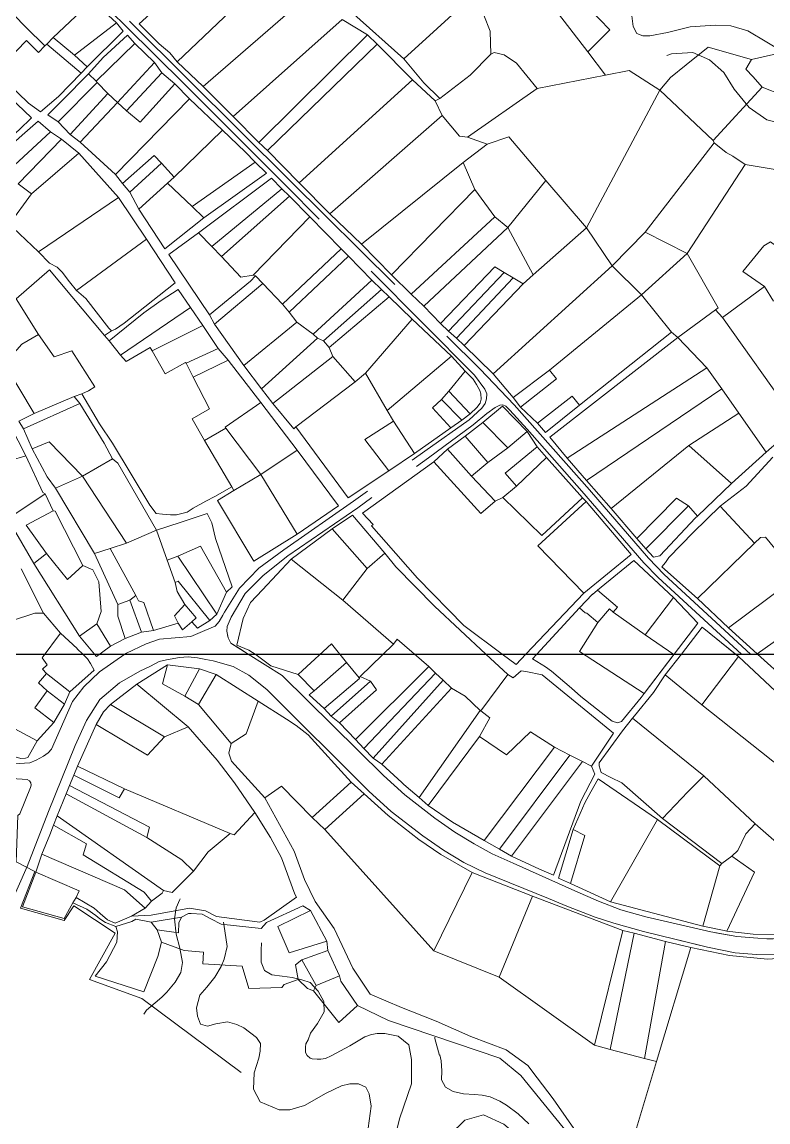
# Model space of a CAD drawing. Header units: metres. Extents: x 548946 to 557077, y 1838800 to 1845419.
# Drawn here: x 552237 to 552665, y 1839732 to 1840362 of the extents above; entities that cross this region are included whole.
import ezdxf

# ---------------------------------------------------------------- set-up
doc = ezdxf.new("R2010")
doc.units = ezdxf.units.M
doc.header["$LTSCALE"] = 28
doc.linetypes.add('MEDIUM_DASHED', pattern=[4.5, 3, -1.5])
for name, color, linetype, lineweight in [('1', 7, 'Continuous', 13), ('10', 7, 'Continuous', 13), ('2', 7, 'Continuous', 13), ('22', 7, 'Continuous', 13), ('30', 7, 'Continuous', 13), ('46', 7, 'Continuous', 13), ('60', 7, 'Continuous', 25)]:
    doc.layers.add(name, color=color, linetype=linetype, lineweight=lineweight)

msp = doc.modelspace()

# ---------------------------------------------------------------- linework, layer by layer
at = {"layer": '1'}
for points in [[(552586.56, 1840365.65), (552587.32, 1840359.54), (552589.41, 1840355.53), (552592.84, 1840354.01), (552596.83, 1840354.01), (552606.92, 1840355.92), (552620.05, 1840359.35), (552634.32, 1840360.3), (552643.26, 1840359.92), (552653.09, 1840357.06), (552674.73, 1840343.93)], [(552678.77, 1840302.44), (552663.87, 1840305.96), (552653.75, 1840313.13), (552645.08, 1840323.56), (552639.22, 1840333.15), (552631.03, 1840340.4), (552621.51, 1840344.52), (552609.28, 1840343.81), (552606.69, 1840342.84)], [(552307.19, 1839793.92), (552308.77, 1839796.12), (552313.77, 1839800.31), (552317.57, 1839803.59), (552320.37, 1839806.5), (552325.2, 1839812.23), (552328.37, 1839817.65), (552329.29, 1839823.48), (552327.87, 1839831.64), (552325.68, 1839839.73), (552324.72, 1839848.46), (552325.73, 1839854.69), (552327.79, 1839859.6), (552328.09, 1839859.97)], [(552352.91, 1839846.46), (552353.58, 1839841.5), (552354.83, 1839832.53), (552353.28, 1839825.34), (552351.53, 1839821.11), (552347.9, 1839815.12), (552343.33, 1839809.42), (552339.3, 1839804.68), (552337.35, 1839797.57), (552337.89, 1839792.69), (552339.68, 1839788.21), (552343.7, 1839787.09), (552348.5, 1839788.4), (552355.16, 1839789.39), (552360.52, 1839787.9), (552364.37, 1839785.98), (552371.74, 1839780.55), (552373.93, 1839777.15), (552373.9, 1839772.73), (552373.04, 1839768.73), (552370.46, 1839760.25), (552370.05, 1839750.97), (552373.84, 1839743.72), (552384.72, 1839739.09), (552390.73, 1839739.09), (552399.16, 1839741.51), (552411.61, 1839748.69), (552420.31, 1839752.86), (552425.22, 1839753.99), (552430.14, 1839753.99), (552434.29, 1839752.1), (552436.18, 1839748.32), (552437.32, 1839741.13), (552435.05, 1839724.48)], [(552374.53, 1839834.68), (552374.3, 1839830.51), (552374.4, 1839823.63), (552376.23, 1839818.89), (552380.54, 1839816.37), (552386.47, 1839815.6), (552392.16, 1839814.79), (552397.75, 1839813.59), (552402.35, 1839812.01), (552407.05, 1839807.07), (552410.3, 1839801.18), (552410.44, 1839795.22), (552406.63, 1839788.43), (552402.62, 1839782.91), (552401.23, 1839779.17), (552400.01, 1839776.81), (552399.84, 1839774.98), (552399.84, 1839773.33), (552399.84, 1839771.85), (552400.71, 1839770.11), (552402.44, 1839768.71), (552403.66, 1839768.28), (552406.53, 1839768.1), (552408.61, 1839768.1), (552411.22, 1839768.45), (552414.52, 1839770.02), (552425.12, 1839775.77), (552433.81, 1839780.91), (552437.54, 1839782.3), (552440.85, 1839782.83), (552445.26, 1839782.74), (552452.82, 1839781.23), (552458.87, 1839776.31), (552460.38, 1839767.99), (552460.38, 1839753.99), (552453.57, 1839733.94), (552450.17, 1839719.94)], [(552453.73, 1839686.13), (552455.46, 1839685.14), (552458.87, 1839684.76), (552463.02, 1839686.65), (552470.96, 1839698), (552474.81, 1839711.58), (552476.26, 1839714.66), (552482.15, 1839724.64), (552491.05, 1839733.14), (552501.71, 1839736.27), (552513.31, 1839730.95), (552523.46, 1839722.36), (552531.34, 1839713.27), (552545.13, 1839689.41), (552547.21, 1839679.54), (552547.58, 1839669.22), (552547.86, 1839665.49)]]:
    msp.add_lwpolyline(points, dxfattribs=at)
at = {"layer": '10'}
for p, q in [((552326.3, 1840339.31), (552377.19, 1840387.76)), ((552341.24, 1840325.18), (552404.56, 1840380.06)), ((552494.51, 1840375.97), (552456.02, 1840340.94)), ((552358.44, 1840307.85), (552420.67, 1840363.46)), ((552420.67, 1840363.46), (552435.27, 1840354.66)), ((552425.65, 1840367.95), (552456.02, 1840340.94)), ((552267.43, 1840342.97), (552291.54, 1840361.54)), ((552505.5, 1840356.76), (552505.79, 1840343.7)), ((552267.43, 1840342.97), (552255.39, 1840353.19)), ((552301.97, 1840349.69), (552279.85, 1840328.22)), ((552301.97, 1840349.69), (552313.24, 1840338.91)), ((552373.12, 1840293.08), (552435.27, 1840354.66)), ((552377.94, 1840288.5), (552440.88, 1840349.4)), ((552435.27, 1840354.66), (552440.88, 1840349.4)), ((552460.95, 1840328.89), (552440.88, 1840349.4)), ((552271.42, 1840332.73), (552251.69, 1840349.32)), ((552267.43, 1840342.97), (552274.78, 1840336.43)), ((552313.24, 1840338.91), (552292.17, 1840315.97)), ((552313.24, 1840338.91), (552317.57, 1840332.88)), ((552326.3, 1840339.31), (552341.24, 1840325.18)), ((552274.78, 1840336.43), (552271.42, 1840332.73)), ((552275.48, 1840332.41), (552279.85, 1840328.22)), ((552317.57, 1840332.88), (552297.32, 1840311.1)), ((552317.57, 1840332.88), (552325.01, 1840326.53)), ((552571.52, 1840331.64), (552532.32, 1840323.86)), ((552325.01, 1840326.53), (552333.41, 1840317.99)), ((552341.24, 1840325.18), (552358.44, 1840307.85)), ((552396.2, 1840270.02), (552460.95, 1840328.89)), ((552661.26, 1840324.75), (552633.08, 1840294.09)), ((552333.41, 1840317.99), (552290.9, 1840274.63)), ((552333.41, 1840317.99), (552352.23, 1840300.14)), ((552492.56, 1840296.07), (552532.32, 1840323.86)), ((552560.67, 1840244.13), (552602.64, 1840322.99)), ((552602.64, 1840322.99), (552633.08, 1840294.09)), ((552292.17, 1840315.97), (552270.71, 1840293.24)), ((552473.96, 1840316.83), (552478.04, 1840308.39)), ((552373.12, 1840293.08), (552358.44, 1840307.85)), ((552413.61, 1840252.22), (552478.04, 1840308.39)), ((552253.85, 1840299.06), (552228.06, 1840275.21)), ((552253.85, 1840299.06), (552260.12, 1840294.91)), ((552352.23, 1840300.14), (552324.64, 1840273.18)), ((552260.12, 1840294.91), (552235.22, 1840269.29)), ((552260.12, 1840294.91), (552269.96, 1840286.96)), ((552270.71, 1840293.24), (552290.9, 1840274.63)), ((552375.23, 1840291.08), (552373.12, 1840293.08)), ((552633.71, 1840292.77), (552594.27, 1840241.58)), ((552633.71, 1840292.77), (552633.08, 1840294.09)), ((552269.96, 1840286.96), (552242.95, 1840263.61)), ((552269.96, 1840286.96), (552292.78, 1840261.48)), ((552396.2, 1840270.02), (552377.94, 1840288.5)), ((552503.84, 1840292.04), (552489.94, 1840281.49)), ((552299.21, 1840264.58), (552317.36, 1840281.28)), ((552317.36, 1840281.28), (552324.64, 1840273.18)), ((552371.02, 1840281.77), (552334.97, 1840256.34)), ((552431.89, 1840234.85), (552489.94, 1840281.49)), ((552496.67, 1840266.04), (552489.94, 1840281.49)), ((552618.33, 1840229.39), (552651.48, 1840280.38)), ((552290.9, 1840274.63), (552294.98, 1840269.6)), ((552235.22, 1840269.29), (552242.95, 1840263.61)), ((552294.98, 1840269.6), (552299.21, 1840264.58)), ((552304.34, 1840254.94), (552320.76, 1840269.64)), ((552320.76, 1840269.64), (552324.64, 1840273.18)), ((552320.76, 1840269.64), (552334.97, 1840256.34)), ((552413.61, 1840252.22), (552396.2, 1840270.02)), ((552515.61, 1840244.44), (552537.32, 1840271.34)), ((552560.67, 1840244.13), (552537.32, 1840271.34)), ((552292.78, 1840261.48), (552246.87, 1840230.5)), ((552292.78, 1840261.48), (552308.79, 1840237.58)), ((552299.21, 1840264.58), (552304.34, 1840254.94)), ((552386.18, 1840266.53), (552346.23, 1840233.49)), ((552390.65, 1840262.33), (552351.63, 1840227.76)), ((552386.18, 1840266.53), (552390.65, 1840262.33)), ((552390.65, 1840262.33), (552402.3, 1840250.41)), ((552449.07, 1840217.27), (552496.67, 1840266.04)), ((552496.67, 1840266.04), (552508.25, 1840250.55)), ((552334.97, 1840256.34), (552341.63, 1840249.95)), ((552402.3, 1840250.41), (552369.74, 1840217.1)), ((552402.3, 1840250.41), (552420.13, 1840232.17)), ((552431.89, 1840234.85), (552413.61, 1840252.22)), ((552460.17, 1840206.16), (552508.25, 1840250.55)), ((552508.25, 1840250.55), (552515.61, 1840244.44)), ((552232.39, 1840244.17), (552246.87, 1840230.5)), ((552467.46, 1840199.21), (552515.61, 1840244.44)), ((552530.12, 1840217.18), (552515.61, 1840244.44)), ((552308.79, 1840237.58), (552268.68, 1840208.36)), ((552338.58, 1840241.36), (552346.23, 1840233.49)), ((552594.27, 1840241.58), (552575.33, 1840222.48)), ((552618.33, 1840229.39), (552594.27, 1840241.58)), ((552346.23, 1840233.49), (552351.63, 1840227.76)), ((552420.13, 1840232.17), (552386.63, 1840200.52)), ((552424.31, 1840227.85), (552420.13, 1840232.17)), ((552449.07, 1840217.27), (552431.89, 1840234.85)), ((552390.46, 1840195.82), (552424.31, 1840227.85)), ((552424.31, 1840227.85), (552437.79, 1840214.18)), ((552592.06, 1840205.78), (552618.33, 1840229.39)), ((552371.06, 1840216.58), (552369.74, 1840217.1)), ((552460.17, 1840206.16), (552449.07, 1840217.27)), ((552481.66, 1840184.92), (552513.57, 1840218.53)), ((552507.13, 1840160.61), (552575.33, 1840222.48)), ((552513.57, 1840218.53), (552518.74, 1840215.48)), ((552524.45, 1840212.15), (552530.12, 1840217.18)), ((552575.33, 1840222.48), (552592.06, 1840205.78)), ((552347.61, 1840188.91), (552375.24, 1840212.27)), ((552375.24, 1840212.27), (552371.06, 1840216.58)), ((552386.63, 1840200.52), (552375.24, 1840212.27)), ((552443.34, 1840208.81), (552437.79, 1840214.18)), ((552486.13, 1840180.92), (552518.74, 1840215.48)), ((552490.54, 1840176.74), (552524.45, 1840212.15)), ((552518.74, 1840215.48), (552524.45, 1840212.15)), ((552447.68, 1840204.6), (552413.35, 1840175.67)), ((552443.34, 1840208.81), (552447.68, 1840204.6)), ((552460.82, 1840191.92), (552447.68, 1840204.6)), ((552467.46, 1840199.21), (552460.17, 1840206.16)), ((552539.41, 1840162.57), (552592.06, 1840205.78)), ((552592.06, 1840205.78), (552609.39, 1840184.46)), ((552662.5, 1840210.51), (552667.71, 1840202.25)), ((552333.92, 1840198.58), (552293.83, 1840171.28)), ((552333.92, 1840198.58), (552341.04, 1840188.31)), ((552386.63, 1840200.52), (552390.46, 1840195.82)), ((552477.06, 1840189.29), (552467.46, 1840199.21)), ((552344.86, 1840194.27), (552347.61, 1840188.91)), ((552394.72, 1840190.12), (552390.46, 1840195.82)), ((552460.82, 1840191.92), (552483.44, 1840170.6)), ((552612.99, 1840181.4), (552634.52, 1840197.24)), ((552638.58, 1840192.74), (552681.82, 1840131.7)), ((552341.04, 1840188.31), (552311.94, 1840173.77)), ((552349.81, 1840175.09), (552341.04, 1840188.31)), ((552364.39, 1840165.36), (552347.61, 1840188.91)), ((552481.66, 1840184.92), (552477.06, 1840189.29)), ((552288.63, 1840185.22), (552284.72, 1840182.48)), ((552284.72, 1840182.48), (552287.33, 1840179.36)), ((552287.33, 1840179.36), (552293.83, 1840171.28)), ((552413.35, 1840175.67), (552410, 1840179.39)), ((552486.13, 1840180.92), (552481.66, 1840184.92)), ((552490.54, 1840176.74), (552486.13, 1840180.92)), ((552556.68, 1840142.52), (552609.39, 1840184.46)), ((552609.39, 1840184.46), (552612.99, 1840181.4)), ((552612.99, 1840181.4), (552629.49, 1840164.05)), ((552331.35, 1840166.67), (552349.81, 1840175.09)), ((552349.81, 1840175.09), (552355.48, 1840168.47)), ((552413.35, 1840175.67), (552415.46, 1840170.48)), ((552507.13, 1840160.61), (552490.54, 1840176.74)), ((552381.09, 1840143.6), (552415.46, 1840170.48)), ((552483.44, 1840170.6), (552446.59, 1840139.55)), ((552483.44, 1840170.6), (552491.08, 1840162.11)), ((552244.37, 1840137.77), (552227.38, 1840166.36)), ((552335.49, 1840158.67), (552331.35, 1840166.67)), ((552481.8, 1840150.64), (552491.08, 1840162.11)), ((552518.56, 1840147.03), (552507.13, 1840160.61)), ((552518.56, 1840147.03), (552539.41, 1840162.57)), ((552549.48, 1840112.21), (552629.49, 1840164.05)), ((552394.14, 1840130.13), (552428.12, 1840155.99)), ((552267.25, 1840147.59), (552271.72, 1840149.13)), ((552374.64, 1840152.05), (552381.09, 1840143.6)), ((552481.8, 1840150.64), (552477.7, 1840145.9)), ((552494.06, 1840137.74), (552481.8, 1840150.64)), ((552560.64, 1840099.52), (552638.04, 1840151.95)), ((552238.35, 1840129.12), (552270.63, 1840143.64)), ((552244.37, 1840137.77), (552267.25, 1840147.59)), ((552267.25, 1840147.59), (552270.63, 1840143.64)), ((552374.15, 1840144.05), (552395.02, 1840116.79)), ((552489.2, 1840134.07), (552477.7, 1840145.9)), ((552518.56, 1840147.03), (552522.78, 1840141.46)), ((552226.46, 1840139.44), (552239.72, 1840113.52)), ((552235.61, 1840133.36), (552244.37, 1840137.77)), ((552494.06, 1840137.74), (552489.2, 1840134.07)), ((552522.78, 1840141.46), (552532.54, 1840132.31)), ((552619.25, 1840119.53), (552647.83, 1840138.1)), ((552647.83, 1840138.1), (552663.53, 1840115.72)), ((552235.61, 1840133.36), (552238.35, 1840129.12)), ((552243.24, 1840117.58), (552238.35, 1840129.12)), ((552354.17, 1840129.53), (552342.01, 1840122.46)), ((552374.17, 1840102.88), (552354.17, 1840129.53)), ((552462.12, 1840114.93), (552450.14, 1840133.52)), ((552482.94, 1840129.67), (552462.12, 1840114.93)), ((552489.2, 1840134.07), (552482.94, 1840129.67)), ((552491.15, 1840124.81), (552501.31, 1840132.68)), ((552501.31, 1840132.68), (552515.66, 1840118.26)), ((552681.82, 1840131.7), (552663.53, 1840115.72)), ((552480.98, 1840117.37), (552491.15, 1840124.81)), ((552491.15, 1840124.81), (552504.2, 1840109.76)), ((552515.66, 1840118.26), (552526.73, 1840127.57)), ((552526.73, 1840127.57), (552532.4, 1840118.83)), ((552374.17, 1840102.88), (552395.02, 1840116.79)), ((552473.28, 1840110.18), (552480.98, 1840117.37)), ((552480.98, 1840117.37), (552494.8, 1840101.95)), ((552504.2, 1840109.76), (552515.66, 1840118.26)), ((552532.4, 1840118.83), (552537.69, 1840112.64)), ((552574.7, 1840083.53), (552619.25, 1840119.53)), ((552643.67, 1840097.8), (552619.25, 1840119.53)), ((552239.72, 1840113.52), (552230.76, 1840111.01)), ((552272.14, 1840101.9), (552289.33, 1840111.96)), ((552462.12, 1840114.93), (552447.41, 1840105.01)), ((552537.69, 1840112.64), (552520.49, 1840096.28)), ((552558.25, 1840089.45), (552537.69, 1840112.64)), ((552663.53, 1840115.72), (552643.67, 1840097.8)), ((552494.8, 1840101.95), (552504.2, 1840109.76)), ((552256.73, 1840095.14), (552272.14, 1840101.9)), ((552272.14, 1840101.9), (552297.29, 1840063.64)), ((552358.77, 1840093.68), (552374.17, 1840102.88)), ((552394.97, 1840068.8), (552374.17, 1840102.88)), ((552494.8, 1840101.95), (552508.26, 1840087.55)), ((552560.64, 1840099.52), (552574.7, 1840083.53)), ((552624.2, 1840078.99), (552643.67, 1840097.8)), ((552229.84, 1840077.92), (552250.75, 1840091.82)), ((552250.75, 1840091.82), (552255.33, 1840082.16)), ((552520.49, 1840096.28), (552512.71, 1840089.82)), ((552512.71, 1840089.82), (552508.26, 1840087.55)), ((552558.25, 1840089.45), (552560.39, 1840087.41)), ((552594.57, 1840060.38), (552619, 1840084.87)), ((552619, 1840084.87), (552624.2, 1840078.99)), ((552637.21, 1840084.83), (552656.9, 1840063.52)), ((552574.7, 1840083.53), (552589.41, 1840066.35)), ((552314.53, 1840071.03), (552297.29, 1840063.64)), ((552320.55, 1840053.9), (552314.53, 1840071.03)), ((552415.01, 1840071.8), (552391.5, 1840054.51)), ((552415.01, 1840071.8), (552435.16, 1840049.12)), ((552589.41, 1840066.35), (552594.57, 1840060.38)), ((552297.29, 1840063.64), (552287.84, 1840060.51)), ((552624.14, 1840031.98), (552656.9, 1840063.52)), ((552251.45, 1840057.63), (552244.17, 1840052.03)), ((552320.55, 1840053.9), (552326.66, 1840056.21)), ((552320.55, 1840053.9), (552325.21, 1840041.08)), ((552348.94, 1840022.96), (552326.66, 1840056.21)), ((552391.5, 1840054.51), (552421.19, 1840030.93)), ((552445.18, 1840057.83), (552435.16, 1840049.12)), ((552249.79, 1840023.58), (552237.07, 1840048.89)), ((552270.45, 1840010.26), (552244.17, 1840052.03)), ((552435.16, 1840049.12), (552421.19, 1840030.93)), ((552354.48, 1840035.46), (552348.94, 1840022.96)), ((552525.97, 1840000), (552559.06, 1840034.91)), ((552299.25, 1840031.03), (552305.92, 1840012.53)), ((552421.19, 1840030.93), (552450.07, 1840005.7)), ((552624.42, 1840017.75), (552610.44, 1840032.43)), ((552624.14, 1840031.98), (552641.84, 1840015.07)), ((552249.79, 1840023.58), (552259.57, 1840012.1)), ((552344.9, 1840019.32), (552348.94, 1840022.96)), ((552532.13, 1840000), (552556.56, 1840026.49)), ((552575.93, 1840024), (552594.2, 1840011.14)), ((552270.45, 1840010.26), (552280.25, 1840017.38)), ((552288.13, 1840004.62), (552280.25, 1840017.38)), ((552270.45, 1840010.26), (552278.98, 1840000)), ((552626.94, 1840015.48), (552614.95, 1840000)), ((552626.94, 1840015.48), (552645.88, 1840000)), ((552626.94, 1840015.48), (552647.6, 1839998.59)), ((552414.67, 1840005.85), (552423.24, 1839995.31)), ((552431.06, 1839987.25), (552450.07, 1840005.7)), ((552503.02, 1840000), (552515.51, 1839988.37)), ((552529.76, 1839997.43), (552532.13, 1840000)), ((552614.95, 1840000), (552605.76, 1839988.13)), ((552647.6, 1839998.59), (552626.6, 1839970.97)), ((552647.6, 1839998.59), (552646.05, 1840000)), ((552658.37, 1840000.2), (552658.59, 1840000)), ((552320.83, 1839993.98), (552339, 1839991.55)), ((552339, 1839991.55), (552330.61, 1839975.98)), ((552339, 1839991.55), (552348.66, 1839988.31)), ((552404.8, 1839979.02), (552423.24, 1839995.31)), ((552423.24, 1839995.31), (552430.44, 1839986.46)), ((552428.36, 1839951.15), (552470.3, 1839992.98)), ((552470.3, 1839992.98), (552474.25, 1839989.2)), ((552251.46, 1839988.99), (552264.77, 1839978.42)), ((552348.66, 1839988.31), (552338.54, 1839971.25)), ((552348.66, 1839988.31), (552372.74, 1839973.12)), ((552395.62, 1839988.46), (552404.8, 1839979.02)), ((552414.54, 1839964.59), (552436.9, 1839984.55)), ((552430.44, 1839986.46), (552431.06, 1839987.25)), ((552436.9, 1839984.55), (552431.06, 1839987.25)), ((552433.18, 1839945.98), (552474.25, 1839989.2)), ((552438.5, 1839940.43), (552478.56, 1839985.06)), ((552474.25, 1839989.2), (552478.56, 1839985.06)), ((552478.56, 1839985.06), (552483.33, 1839980.53)), ((552515.51, 1839988.37), (552500.07, 1839967.49)), ((552605.76, 1839988.13), (552626.6, 1839970.97)), ((552261.8, 1839971.48), (552251.94, 1839979)), ((552288.09, 1839971.25), (552303.14, 1839982.78)), ((552303.14, 1839982.78), (552332.57, 1839958.38)), ((552443.41, 1839936.99), (552483.33, 1839980.53)), ((552330.61, 1839975.98), (552338.54, 1839971.25)), ((552591.85, 1839975.14), (552580.64, 1839961.46)), ((552288.09, 1839971.25), (552318.96, 1839952.6)), ((552338.54, 1839971.25), (552357.19, 1839948.8)), ((552410.36, 1839968.88), (552414.54, 1839964.59)), ((552464.75, 1839917.95), (552499.72, 1839967.82)), ((552500.07, 1839967.49), (552499.72, 1839967.82)), ((552626.6, 1839970.97), (552706.37, 1839907.73)), ((552227.95, 1839960.17), (552246.22, 1839950.34)), ((552246.22, 1839950.34), (552255.6, 1839960.84)), ((552280, 1839959.77), (552269.29, 1839935.97)), ((552419.21, 1839960.77), (552414.54, 1839964.59)), ((552428.36, 1839951.15), (552419.21, 1839960.77)), ((552587.06, 1839963.34), (552581.24, 1839956.06)), ((552587.06, 1839963.34), (552627.8, 1839930.3)), ((552318.96, 1839952.6), (552332.57, 1839958.38)), ((552332.57, 1839958.38), (552349.11, 1839939.29)), ((552470.02, 1839913.34), (552499.4, 1839952.87)), ((552576, 1839954.81), (552563.56, 1839935.8)), ((552357.19, 1839948.8), (552355.9, 1839943.36)), ((552428.36, 1839951.15), (552433.18, 1839945.98)), ((552542.25, 1839946.8), (552502.06, 1839893.34)), ((552542.25, 1839946.8), (552551.14, 1839942.21)), ((552438.5, 1839940.43), (552433.18, 1839945.98)), ((552443.41, 1839936.99), (552438.5, 1839940.43)), ((552510.74, 1839888.37), (552551.14, 1839942.21)), ((552551.14, 1839942.21), (552558.25, 1839938.54)), ((552269.29, 1839935.97), (552296.23, 1839922.87)), ((552627.8, 1839930.3), (552657.24, 1839902.89)), ((552296.23, 1839922.87), (552356.61, 1839897.37)), ((552425.88, 1839926.72), (552403.65, 1839906.58)), ((552425.88, 1839926.72), (552433.3, 1839920.02)), ((552457.48, 1839924.3), (552464.75, 1839917.95)), ((552262.79, 1839919.99), (552308.89, 1839895.02)), ((552376.55, 1839917.8), (552393.21, 1839887.16)), ((552433.3, 1839920.02), (552410.86, 1839899.65)), ((552464.75, 1839917.95), (552470.02, 1839913.34)), ((552257.65, 1839907.45), (552318.52, 1839864.61)), ((552403.65, 1839906.58), (552410.86, 1839899.65)), ((552601.29, 1839905.41), (552574.41, 1839858.26)), ((552601.29, 1839905.41), (552636.98, 1839878.85)), ((552604.1, 1839905.86), (552638.13, 1839880.06)), ((552657.24, 1839902.89), (552680.55, 1839882.36)), ((552410.86, 1839899.65), (552473.17, 1839830.08)), ((552553.09, 1839899.55), (552544.66, 1839871.74)), ((552308.89, 1839895.02), (552328.88, 1839882.29)), ((552502.06, 1839893.34), (552510.74, 1839888.37)), ((552248.79, 1839885.44), (552245.38, 1839875.25)), ((552638.13, 1839880.06), (552643.75, 1839884.37)), ((552328.88, 1839882.29), (552335.67, 1839875.77)), ((552636.98, 1839878.85), (552627.17, 1839844.17)), ((552636.98, 1839878.85), (552638.13, 1839880.06)), ((552245.38, 1839875.25), (552237.83, 1839855.41)), ((552323.48, 1839863.6), (552335.67, 1839875.77)), ((552495.23, 1839875.04), (552473.17, 1839830.08)), ((552495.23, 1839875.04), (552529.63, 1839861.53)), ((552544.66, 1839871.74), (552551.49, 1839868.64)), ((552323.48, 1839863.6), (552318.52, 1839864.61)), ((552551.49, 1839868.64), (552574.41, 1839858.26)), ((552266.55, 1839857.66), (552268.47, 1839860.72)), ((552311.58, 1839858.5), (552308.06, 1839854.61)), ((552529.63, 1839861.53), (552510.73, 1839815.15)), ((552529.63, 1839861.53), (552581.49, 1839841.86)), ((552300.14, 1839850.02), (552308.06, 1839854.61)), ((552411.93, 1839835.65), (552402.53, 1839853.21)), ((552290.78, 1839845.98), (552300.14, 1839850.02)), ((552291.22, 1839844.02), (552300.37, 1839846.84)), ((552328.78, 1839849.44), (552311.46, 1839846.49)), ((552314.92, 1839842.16), (552311.46, 1839846.49)), ((552581.49, 1839841.86), (552565.2, 1839776.05)), ((552587.94, 1839840.19), (552574.25, 1839773.71)), ((552581.49, 1839841.86), (552587.94, 1839840.19)), ((552587.94, 1839840.19), (552605.77, 1839835.57)), ((552639.45, 1839841.71), (552640.95, 1839841.41)), ((552605.77, 1839835.57), (552593.88, 1839768.51)), ((552605.77, 1839835.57), (552620.33, 1839831.96)), ((552412.49, 1839830.37), (552419.32, 1839815.86)), ((552473.17, 1839830.08), (552510.73, 1839815.15)), ((552620.33, 1839831.96), (552600.75, 1839766.79)), ((552405.82, 1839810.29), (552419.32, 1839815.86)), ((552419.95, 1839812.78), (552419.32, 1839815.86)), ((552565.2, 1839776.05), (552510.73, 1839815.15)), ((552429.52, 1839798.86), (552419.95, 1839812.78)), ((552565.2, 1839776.05), (552574.25, 1839773.71)), ((552574.25, 1839773.71), (552593.88, 1839768.51)), ((552600.75, 1839766.79), (552586.39, 1839719.01)), ((552593.88, 1839768.51), (552600.75, 1839766.79))]:
    msp.add_line(p, q, dxfattribs=at)
for points in [[(552561.31, 1840344.94), (552574.01, 1840357.61), (552550.32, 1840382.07), (552551.88, 1840384.05), (552541.57, 1840413.88), (552536.94, 1840427.27)], [(552326.3, 1840339.31), (552322.03, 1840344.4), (552316.07, 1840349.54), (552304.53, 1840361.05), (552338.01, 1840391.48), (552347.38, 1840398.91), (552359.43, 1840409.8)], [(552521.93, 1840392.34), (552528.02, 1840387.79), (552536.12, 1840377.74), (552561.31, 1840344.94), (552571.52, 1840331.64)], [(552494.51, 1840375.97), (552501.8, 1840366.03), (552505.5, 1840356.76)], [(552250.54, 1840348.35), (552251.69, 1840349.32), (552255.39, 1840353.19), (552277.75, 1840374.42)], [(552291.54, 1840361.54), (552282.39, 1840369.99), (552277.75, 1840374.42)], [(552232.57, 1840366.24), (552239.92, 1840358.92), (552250.54, 1840348.35)], [(552274.78, 1840336.43), (552295.41, 1840356.78), (552291.54, 1840361.54)], [(552250.54, 1840348.35), (552246.86, 1840344.61), (552240.01, 1840351.41), (552222.57, 1840333.41)], [(552275.48, 1840332.41), (552283.86, 1840341.75), (552297.78, 1840354.56), (552301.97, 1840349.69)], [(552655.09, 1840340.49), (552694.51, 1840349.49), (552697.84, 1840351.62), (552731.74, 1840322.59)], [(552476.69, 1840318.25), (552494.11, 1840331.67), (552505.79, 1840343.7)], [(552505.79, 1840343.7), (552507.77, 1840344.54), (552513.56, 1840343.31), (552520.48, 1840338.38), (552532.32, 1840323.86)], [(552602.64, 1840322.99), (552608.81, 1840330.18), (552617.65, 1840337.56), (552630.36, 1840347.54), (552655.09, 1840340.49)], [(552456.02, 1840340.94), (552467.6, 1840327.22), (552476.69, 1840318.25)], [(552655.09, 1840340.49), (552651.78, 1840335.11), (552656.02, 1840330.58), (552661.26, 1840324.75)], [(552271.42, 1840332.73), (552258.34, 1840319.38), (552248.13, 1840310.61), (552241.25, 1840315.48), (552222.57, 1840333.41)], [(552258.2, 1840304.78), (552252.25, 1840308.79), (552260.63, 1840317.25), (552275.48, 1840332.41)], [(552602.64, 1840322.99), (552585.08, 1840334.33), (552571.52, 1840331.64)], [(552227.4, 1840292.93), (552235.77, 1840300.32), (552242.97, 1840307.22), (552222.35, 1840326.56)], [(552279.85, 1840328.22), (552280.56, 1840327.38), (552258.2, 1840304.78)], [(552280.56, 1840327.38), (552286.59, 1840321.08), (552265.12, 1840297.61)], [(552325.01, 1840326.53), (552305.08, 1840304.67), (552297.32, 1840311.1)], [(552476.69, 1840318.25), (552473.96, 1840316.83), (552460.95, 1840328.89)], [(552708.27, 1840315.72), (552696.17, 1840310.98), (552661.26, 1840324.75)], [(552286.59, 1840321.08), (552292.17, 1840315.97), (552297.32, 1840311.1)], [(552253.85, 1840299.06), (552246.77, 1840305.29), (552237.6, 1840297.26), (552220.18, 1840281.72)], [(552478.04, 1840308.39), (552487.91, 1840296.61), (552492.56, 1840296.07), (552503.84, 1840292.04)], [(552270.71, 1840293.24), (552265.12, 1840297.61), (552258.2, 1840304.78)], [(552352.23, 1840300.14), (552365.2, 1840287.74), (552371.02, 1840281.77)], [(552503.84, 1840292.04), (552516.17, 1840296.18), (552537.32, 1840271.34)], [(552651.48, 1840280.38), (552644.46, 1840285.15), (552640.62, 1840287.39), (552633.71, 1840292.77)], [(552377.94, 1840288.5), (552376.1, 1840290.25), (552375.23, 1840291.08)], [(552294.98, 1840269.6), (552313.04, 1840285.54), (552317.36, 1840281.28)], [(552341.63, 1840249.95), (552377.39, 1840275.43), (552371.02, 1840281.77)], [(552651.48, 1840280.38), (552657.19, 1840279.4), (552679, 1840275.91), (552681.75, 1840261.53)], [(552386.18, 1840266.53), (552380.23, 1840272.61), (552338.58, 1840241.36)], [(552242.95, 1840263.61), (552230.13, 1840246.1), (552232.39, 1840244.17)], [(552341.63, 1840249.95), (552319.3, 1840232.15), (552304.34, 1840254.94)], [(552530.12, 1840217.18), (552560.67, 1840244.13), (552575.33, 1840222.48)], [(552308.79, 1840237.58), (552325.09, 1840212.65), (552303.23, 1840195.31), (552295.88, 1840189.61), (552290.9, 1840186.14), (552288.63, 1840185.22)], [(552344.86, 1840194.27), (552321.49, 1840228.81), (552338.58, 1840241.36)], [(552662.5, 1840210.51), (552650.04, 1840219.18), (552662.14, 1840233.9), (552665.93, 1840236.07), (552673.81, 1840230.46)], [(552246.87, 1840230.5), (552253.21, 1840223.89), (552257.5, 1840221.58), (552260.52, 1840218.7), (552264.59, 1840213.3), (552268.68, 1840208.36)], [(552369.74, 1840217.1), (552362.75, 1840215.94), (552351.63, 1840227.76)], [(552618.33, 1840229.39), (552635.92, 1840198.44), (552634.52, 1840197.24)], [(552284.72, 1840182.48), (552253.25, 1840220.06), (552234.07, 1840203.53), (552246.85, 1840183.1)], [(552477.06, 1840189.29), (552508.13, 1840221.74), (552513.57, 1840218.53)], [(552344.86, 1840194.27), (552368.22, 1840213.68), (552371.06, 1840216.58)], [(552394.72, 1840190.12), (552404.24, 1840183.36), (552437.79, 1840214.18)], [(552288.63, 1840185.22), (552287.22, 1840186.64), (552274.03, 1840203.76), (552268.68, 1840208.36)], [(552333.92, 1840198.58), (552326.79, 1840208.86), (552317.16, 1840202.55), (552307.19, 1840195.48), (552287.33, 1840179.36)], [(552406.67, 1840180.92), (552410, 1840179.39), (552443.34, 1840208.81)], [(552634.52, 1840197.24), (552638.58, 1840192.74), (552662.5, 1840210.51)], [(552415.46, 1840170.48), (552428.12, 1840155.99), (552434.04, 1840160.85), (552460.82, 1840191.92)], [(552394.72, 1840190.12), (552364.39, 1840165.36), (552374.64, 1840152.05)], [(552246.85, 1840183.1), (552237.41, 1840177.57), (552227.38, 1840166.36)], [(552246.85, 1840183.1), (552255.87, 1840170.31), (552265.94, 1840173.77), (552279.1, 1840153.05), (552275.58, 1840150.84), (552271.72, 1840149.13)], [(552374.64, 1840152.05), (552406.67, 1840180.92), (552404.24, 1840183.36)], [(552612.99, 1840181.4), (552539.6, 1840124.36), (552549.48, 1840112.21), (552560.64, 1840099.52)], [(552293.83, 1840171.28), (552297.04, 1840167.57), (552310.74, 1840175.66), (552311.94, 1840173.77)], [(552331.35, 1840166.67), (552331.09, 1840167.05), (552319.4, 1840160.46), (552311.94, 1840173.77)], [(552374.15, 1840144.05), (552355.48, 1840168.47), (552335.49, 1840158.67)], [(552434.04, 1840160.85), (552446.59, 1840139.55), (552450.14, 1840133.52)], [(552491.08, 1840162.11), (552495.79, 1840157.57), (552497.68, 1840154.46), (552499.66, 1840151.09), (552500.22, 1840149.05), (552500.31, 1840146.08), (552499.77, 1840143.74), (552497.9, 1840141.33), (552494.06, 1840137.74)], [(552522.78, 1840141.46), (552543.52, 1840157.6), (552539.41, 1840162.57)], [(552629.49, 1840164.05), (552638.04, 1840151.95), (552647.83, 1840138.1)], [(552342.01, 1840122.46), (552334.8, 1840134.78), (552344.88, 1840140.54), (552335.49, 1840158.67)], [(552357.54, 1840095.84), (552347.79, 1840090.3), (552342.7, 1840087.61), (552335.49, 1840083.7), (552332.01, 1840081.29), (552325.87, 1840079.78), (552322.5, 1840079.73), (552317.88, 1840080.13), (552314.3, 1840080.66), (552310.64, 1840085.29), (552289.21, 1840120.94), (552281.75, 1840132), (552271.72, 1840149.13)], [(552289.33, 1840111.96), (552284.56, 1840120.93), (552270.63, 1840143.64)], [(552374.15, 1840144.05), (552353.81, 1840130.01), (552354.17, 1840129.53)], [(552381.09, 1840143.6), (552393.09, 1840129.02), (552394.14, 1840130.13)], [(552482.94, 1840129.67), (552472.41, 1840141.13), (552477.7, 1840145.9)], [(552501.31, 1840132.68), (552512.6, 1840142.1), (552526.73, 1840127.57)], [(552532.54, 1840132.31), (552552.43, 1840147.67), (552556.68, 1840142.52)], [(552532.54, 1840132.31), (552537.18, 1840127.01), (552556.68, 1840142.52)], [(552447.41, 1840105.01), (552424.18, 1840089.62), (552394.14, 1840130.13)], [(552450.14, 1840133.52), (552433.74, 1840122.94), (552447.41, 1840105.01)], [(552243.24, 1840117.58), (552252.99, 1840121.52), (552272.14, 1840101.9)], [(552243.24, 1840117.58), (552251.8, 1840101.63), (552256.73, 1840095.14)], [(552358.77, 1840093.68), (552357.54, 1840095.84), (552342.01, 1840122.46)], [(552394.97, 1840068.8), (552418.64, 1840084.99), (552395.02, 1840116.79)], [(552532.4, 1840118.83), (552514.12, 1840103.66), (552520.49, 1840096.28)], [(552250.75, 1840091.82), (552249.45, 1840092.59), (552239.72, 1840113.52)], [(552314.53, 1840071.03), (552292.4, 1840109.39), (552289.33, 1840111.96)], [(552473.28, 1840110.18), (552432.33, 1840080.8), (552438.46, 1840074.27), (552437.57, 1840073.44), (552445.92, 1840063.99), (552463.83, 1840043.48), (552490.36, 1840016.4), (552512.33, 1840000)], [(552473.28, 1840110.18), (552500.15, 1840080.48), (552508.26, 1840087.55)], [(552637.21, 1840084.83), (552652.06, 1840096.2), (552667.26, 1840112.79)], [(552256.73, 1840095.14), (552278.87, 1840057.59), (552287.84, 1840060.51)], [(552394.97, 1840068.8), (552370.12, 1840053.24), (552349.3, 1840088.01), (552358.77, 1840093.68)], [(552558.25, 1840089.45), (552535.06, 1840067.91), (552512.71, 1840089.82)], [(552560.39, 1840087.41), (552532.74, 1840062.1), (552559.06, 1840034.91)], [(552559.06, 1840034.91), (552586.14, 1840057.12), (552560.39, 1840087.41)], [(552589.41, 1840066.35), (552612.22, 1840089.3), (552619, 1840084.87)], [(552637.21, 1840084.83), (552621.77, 1840069.75), (552607.85, 1840055.29), (552605.81, 1840052.5), (552603.81, 1840050.11), (552624.14, 1840031.98)], [(552255.33, 1840082.16), (552239.82, 1840073.86), (552251.45, 1840057.63)], [(552255.33, 1840082.16), (552256.47, 1840081.94), (552272.22, 1840050.82)], [(552343.52, 1840080.57), (552328.09, 1840075.42), (552314.53, 1840071.03)], [(552354.48, 1840035.46), (552357.79, 1840038.66), (552348.25, 1840066.33), (552346.09, 1840075.31), (552343.52, 1840080.57)], [(552415.01, 1840071.8), (552426.66, 1840079.69), (552445.18, 1840057.83)], [(552594.57, 1840060.38), (552598.96, 1840055.5), (552602.67, 1840056.32), (552623.13, 1840078.1), (552624.2, 1840078.99)], [(552244.17, 1840052.03), (552233.88, 1840069.64), (552229.84, 1840077.92)], [(552656.9, 1840063.52), (552660.18, 1840066.81), (552663.09, 1840067.03), (552684.62, 1840040.94), (552678.73, 1840035.59)], [(552278.87, 1840057.59), (552292.41, 1840028.51), (552299.25, 1840031.03), (552302.72, 1840033.57), (552287.84, 1840060.51)], [(552326.66, 1840056.21), (552339.69, 1840061.91), (552354.48, 1840035.46)], [(552251.45, 1840057.63), (552263.47, 1840042.74), (552272.22, 1840050.82)], [(552364.05, 1840020.41), (552368.25, 1840029.58), (552375.06, 1840036.91), (552391.5, 1840054.51)], [(552445.18, 1840057.83), (552451.51, 1840050.01), (552473.54, 1840027.44), (552503.02, 1840000)], [(552610.44, 1840032.43), (552587.8, 1840053.59), (552566.88, 1840036.67)], [(552280.25, 1840017.38), (552282.73, 1840024.46), (552281.39, 1840041.43), (552278.09, 1840048.27), (552272.22, 1840050.82)], [(552325.21, 1840041.08), (552326.9, 1840041.83), (552344.9, 1840019.32)], [(552325.21, 1840041.08), (552326.2, 1840035.99), (552330.71, 1840028.39)], [(552556.56, 1840026.49), (552564.02, 1840034.47), (552564.11, 1840034.25), (552566.88, 1840036.67)], [(552566.88, 1840036.67), (552578.36, 1840026.96), (552575.93, 1840024)], [(552641.84, 1840015.07), (552675.02, 1840039.72), (552678.73, 1840035.59)], [(552292.41, 1840028.51), (552292.38, 1840021.87), (552296.49, 1840009.04)], [(552302.72, 1840033.57), (552304.17, 1840030.62), (552307.16, 1840029.7), (552312.75, 1840013.53)], [(552330.71, 1840028.39), (552324.84, 1840022.03), (552326.95, 1840017.74)], [(552330.71, 1840028.39), (552337.21, 1840020.89), (552334.69, 1840018.63)], [(552610.68, 1839999.78), (552594.2, 1840011.14), (552610.44, 1840032.43)], [(552192.44, 1839991.7), (552213.12, 1840012.13), (552218.44, 1840014.91), (552244.87, 1840023.44), (552249.79, 1840023.58)], [(552556.56, 1840026.49), (552559.81, 1840023.67), (552560.83, 1840023.59), (552567.11, 1840018.21)], [(552567.11, 1840018.21), (552573.8, 1840025.9), (552575.93, 1840024)], [(552641.84, 1840015.07), (552658.37, 1840000.2), (552689.16, 1840021.94)], [(552296.49, 1840009.04), (552305.92, 1840012.53), (552312.75, 1840013.53), (552326.95, 1840017.74)], [(552326.95, 1840017.74), (552329.26, 1840013.95), (552334.69, 1840018.63)], [(552334.69, 1840018.63), (552337.99, 1840014.84), (552344.9, 1840019.32)], [(552395.62, 1839988.46), (552379.82, 1839993.4), (552371.59, 1839999.7), (552367.28, 1840002.29), (552360.49, 1840005.26), (552364.05, 1840020.41)], [(552567.11, 1840018.21), (552556.62, 1840001.51), (552593.6, 1839977.43)], [(552593.6, 1839977.43), (552610.68, 1839999.78), (552610.85, 1840000), (552624.42, 1840017.75)], [(552251.46, 1839988.99), (552249.2, 1839991.45), (552251.95, 1839993.92), (552248.99, 1839997.9), (552259.57, 1840012.1)], [(552259.57, 1840012.1), (552269.13, 1840003.26), (552269.04, 1840003.08), (552272.2, 1840000)], [(552288.13, 1840004.62), (552280.13, 1839998.61), (552278.98, 1840000)], [(552414.67, 1840005.85), (552398.09, 1839990.65), (552395.62, 1839988.46)], [(552450.07, 1840005.7), (552452.21, 1840008.53), (552470.3, 1839992.98)], [(552264.77, 1839978.42), (552278.81, 1839990.86), (552276.64, 1839994.61), (552274.87, 1839997.4), (552272.2, 1840000)], [(552512.33, 1840000), (552520.34, 1839994.06), (552525.97, 1840000)], [(552580.64, 1839961.46), (552578.29, 1839960.79), (552575.27, 1839961.58), (552557.48, 1839975.69), (552552.05, 1839980.53), (552540.59, 1839990.36), (552537.17, 1839992.8), (552529.76, 1839997.43)], [(552591.85, 1839975.14), (552593.6, 1839977.43), (552610.85, 1840000)], [(552685.56, 1839957.43), (552674.81, 1839973.36), (552647.6, 1839998.59)], [(552658.59, 1840000), (552675.54, 1839984.75), (552677.85, 1839983.74), (552712.12, 1839995.71)], [(552320.83, 1839993.98), (552317.89, 1839983.11), (552330.61, 1839975.98)], [(552515.51, 1839988.37), (552518.58, 1839986.4), (552523.15, 1839990.47), (552525.99, 1839990.02), (552535.23, 1839988.26), (552576, 1839954.81)], [(552251.94, 1839979), (552246.9, 1839983.58), (552251.46, 1839988.99)], [(552410.36, 1839968.88), (552430.71, 1839986.13), (552430.44, 1839986.46)], [(552436.9, 1839984.55), (552440.36, 1839979.55), (552419.21, 1839960.77)], [(552587.06, 1839963.34), (552588.17, 1839964.72), (552598.95, 1839977.99), (552605.76, 1839988.13)], [(552255.6, 1839960.84), (552244.83, 1839969.26), (552251.94, 1839979)], [(552255.6, 1839960.84), (552261.8, 1839971.48), (552264.77, 1839978.42)], [(552404.8, 1839979.02), (552401.91, 1839976.77), (552410.36, 1839968.88)], [(552483.33, 1839980.53), (552491.2, 1839975.91), (552499.72, 1839967.82)], [(552372.74, 1839973.12), (552365.85, 1839954.32), (552357.19, 1839948.8)], [(552372.74, 1839973.12), (552388.81, 1839962.77), (552394.34, 1839959.22), (552401.23, 1839953.76), (552425.88, 1839926.72)], [(552288.09, 1839971.25), (552284.07, 1839967.03), (552280, 1839959.77)], [(552500.07, 1839967.49), (552505.29, 1839963.58), (552499.4, 1839952.87)], [(552280, 1839959.77), (552309.38, 1839942.11), (552318.96, 1839952.6)], [(552499.4, 1839952.87), (552514.86, 1839942.39), (552528.54, 1839955.56), (552542.25, 1839946.8)], [(552604.1, 1839905.86), (552580.93, 1839926.25), (552574.53, 1839929.48), (552568.95, 1839932.32), (552567.95, 1839936.08), (552567.87, 1839937.77), (552581.24, 1839956.06)], [(552219.88, 1839945.27), (552236.87, 1839940.26), (552239.41, 1839940.55), (552240.83, 1839940.82), (552246.22, 1839950.34)], [(552376.55, 1839917.8), (552357.31, 1839938.8), (552355.9, 1839943.36)], [(552269.29, 1839935.97), (552267.19, 1839930.7), (552264.72, 1839924.86), (552262.79, 1839919.99), (552257.65, 1839907.45), (552255.54, 1839902.19)], [(552370.82, 1839909.42), (552359.19, 1839926.32), (552349.11, 1839939.29)], [(552443.41, 1839936.99), (552454.93, 1839926.53), (552455.93, 1839925.65), (552457.48, 1839924.3)], [(552510.74, 1839888.37), (552517.68, 1839884.39), (552558.25, 1839938.54), (552563.56, 1839935.8)], [(552563.56, 1839935.8), (552565.48, 1839931.34), (552557.47, 1839915.76), (552541.7, 1839873.39)], [(552223.82, 1839926.03), (552223.77, 1839927.01), (552223.97, 1839927.8), (552224.57, 1839928.68), (552225.64, 1839929.13), (552240.42, 1839928.3), (552241.68, 1839927.56), (552242.53, 1839926.37), (552242.8, 1839924.94), (552242.38, 1839923.62), (552236.15, 1839908.61), (552235.08, 1839907.6)], [(552267.19, 1839930.7), (552292.99, 1839917.7), (552296.23, 1839922.87)], [(552563.2, 1839921.15), (552567.38, 1839928.6), (552601.29, 1839905.41)], [(552627.8, 1839930.3), (552618.65, 1839921.28), (552604.1, 1839905.86)], [(552264.72, 1839924.86), (552310.43, 1839900.94), (552308.89, 1839895.02)], [(552376.55, 1839917.8), (552385.97, 1839924.48), (552403.65, 1839906.58)], [(552553.09, 1839899.55), (552559.72, 1839914.96), (552563.2, 1839921.15)], [(552495.23, 1839875.04), (552477.18, 1839885.23), (552464.7, 1839893.95), (552447.1, 1839907.56), (552433.3, 1839920.02)], [(552356.61, 1839897.37), (552358.98, 1839896.62), (552370.82, 1839909.42)], [(552394.54, 1839860.86), (552393.74, 1839862.63), (552386.02, 1839883.46), (552379.66, 1839895.03), (552370.82, 1839909.42)], [(552470.02, 1839913.34), (552483.87, 1839903.75), (552502.06, 1839893.34)], [(552255.54, 1839902.19), (552253.43, 1839896.51), (552248.79, 1839885.44)], [(552311.58, 1839858.5), (552307.46, 1839863.78), (552272.53, 1839885.05), (552274.38, 1839891.32), (552255.54, 1839902.19)], [(552643.75, 1839884.37), (552647.2, 1839887.66), (552651.77, 1839897.08), (552657.24, 1839902.89)], [(552335.67, 1839875.77), (552344, 1839886.9), (552356.61, 1839897.37)], [(552553.09, 1839899.55), (552559.75, 1839896.22), (552551.49, 1839868.64)], [(552248.79, 1839885.44), (552296.16, 1839865.05), (552308.06, 1839854.61)], [(552393.21, 1839887.16), (552399.21, 1839870.91), (552405.25, 1839858.42), (552416.08, 1839842.84), (552426.89, 1839820.12), (552436.72, 1839805.35), (552454.78, 1839797.68), (552474.56, 1839789.82), (552494.34, 1839781.15), (552514.56, 1839773.37), (552527.13, 1839764.5), (552532.45, 1839757.35), (552541.58, 1839745.38), (552552.05, 1839730.25), (552554.38, 1839727.1), (552563.35, 1839722.77), (552577.3, 1839718.29), (552586.39, 1839719.01)], [(552517.68, 1839884.39), (552533.81, 1839876.88), (552541.7, 1839873.39)], [(552643.75, 1839884.37), (552656.77, 1839875.23), (552640.95, 1839841.41)], [(552245.38, 1839875.25), (552270.12, 1839864.54), (552268.47, 1839860.72)], [(552311.58, 1839858.5), (552317.69, 1839863.23), (552318.52, 1839864.61)], [(552268.47, 1839860.72), (552278.82, 1839854.51), (552282.28, 1839851.47), (552286.33, 1839847.85), (552290.78, 1839845.98)], [(552300.14, 1839850.02), (552311.48, 1839850.53), (552333.39, 1839854.51), (552342.42, 1839853.1), (552348.73, 1839849.83), (552373.53, 1839846.53), (552376.15, 1839847.78), (552394.54, 1839860.86)], [(552574.41, 1839858.26), (552627.17, 1839844.17), (552639.45, 1839841.71)], [(552266.55, 1839857.66), (552261.53, 1839848.66), (552237.83, 1839855.41)], [(552266.55, 1839857.66), (552274.58, 1839854.04), (552279.67, 1839850.45), (552281.97, 1839848.51), (552285.31, 1839846.33), (552291.22, 1839844.02)], [(552328.78, 1839849.44), (552332.71, 1839851.48), (552334.26, 1839851.43), (552340.64, 1839851.11), (552345.51, 1839848.4), (552351.39, 1839845.37), (552374.33, 1839842.93), (552377.35, 1839846.42), (552398.3, 1839855.82), (552402.53, 1839853.21)], [(552411.93, 1839835.65), (552390.4, 1839829), (552383.88, 1839844.07), (552402.53, 1839853.21)], [(552311.46, 1839846.49), (552302.61, 1839848.31), (552300.37, 1839846.84)], [(552314.92, 1839842.16), (552326.99, 1839840.5), (552327.21, 1839846.17), (552328.78, 1839849.44)], [(552707.76, 1839850.37), (552698.19, 1839845.78), (552688.18, 1839841.81), (552679.87, 1839839.75), (552668.45, 1839839.22), (552656.1, 1839839.65), (552640.95, 1839841.41)], [(552291.22, 1839844.02), (552292.1, 1839840.96), (552291.74, 1839835.14), (552285.84, 1839823.88), (552279.26, 1839815.69), (552307.23, 1839806.72), (552315.13, 1839826.9), (552317.3, 1839835.15), (552314.92, 1839842.16)], [(552317.3, 1839835.15), (552330.38, 1839830.29), (552341.28, 1839829.34)], [(552395.49, 1839813.77), (552393.99, 1839822.11), (552397.65, 1839825.04), (552412.49, 1839830.37), (552411.93, 1839835.65)], [(552341.28, 1839829.34), (552341.07, 1839822.76), (552363.57, 1839821.27), (552367.39, 1839808.64), (552386.3, 1839809.14), (552387.63, 1839810.83), (552395.49, 1839813.77)], [(552620.33, 1839831.96), (552642.56, 1839827.41), (552664.25, 1839825.41), (552675.68, 1839826.18), (552687.33, 1839827.64)], [(552404.32, 1839807.18), (552405.82, 1839810.29), (552397.65, 1839825.04)], [(552395.49, 1839813.77), (552400.99, 1839808.49), (552404.32, 1839807.18)], [(552404.32, 1839807.18), (552418.83, 1839789.13), (552429.52, 1839798.86)], [(552584.33, 1839711.76), (552575.13, 1839712.95), (552554.17, 1839720.98), (552549.76, 1839725.9), (552523.1, 1839758.8), (552510.94, 1839768.64), (552447.32, 1839790.16), (552429.52, 1839798.86)]]:
    msp.add_lwpolyline(points, dxfattribs=at)
at = {"layer": '2'}
for points in [[(552476.42, 1839770.11), (552473.82, 1839779.88), (552473.82, 1839780.61)], [(552527.67, 1839731.01), (552521.56, 1839736.84), (552514.91, 1839741.7), (552511, 1839744.13), (552505.41, 1839746.5), (552500.87, 1839747.56), (552496.42, 1839747.85), (552490.25, 1839748.34), (552484.26, 1839749.63), (552479.83, 1839752.01), (552477.55, 1839756.18), (552477.76, 1839761.4), (552477.51, 1839767.23), (552476.75, 1839770.6)]]:
    msp.add_lwpolyline(points, dxfattribs=at)
at = {"layer": '22', "linetype": 'MEDIUM_DASHED'}
for p, q in [((552296.83, 1840359.63), (552256.69, 1840399.28)), ((552298.97, 1840362.51), (552332.68, 1840329.17)), ((552330.44, 1840326.45), (552296.83, 1840359.63)), ((552562.27, 1840094.03), (552596.21, 1840055.05)), ((552389.66, 1840056.26), (552390.17, 1840056.62)), ((552375.45, 1840045.07), (552365.17, 1840034.69)), ((552365.17, 1840034.69), (552357.28, 1840021.18)), ((552355.19, 1840011.2), (552355.39, 1840009.96))]:
    msp.add_line(p, q, dxfattribs=at)
at = {"layer": '22'}
for p, q in [((552593.5, 1840052.34), (552601.69, 1840043.98)), ((552649.31, 1840000), (552601.69, 1840043.98)), ((552308.55, 1840005.91), (552297.27, 1840000.64)), ((552367.03, 1840000), (552357.09, 1840006.29)), ((552367.03, 1840000), (552357.09, 1840006.29)), ((552367.03, 1840000), (552357.09, 1840006.29)), ((552297.27, 1840000.64), (552296.35, 1840000)), ((552386.45, 1839987.71), (552367.03, 1840000)), ((552386.45, 1839987.71), (552367.03, 1840000)), ((552485.33, 1839898.07), (552496.31, 1839891.37)), ((552506.6, 1839885.65), (552496.31, 1839891.37)), ((552506.6, 1839885.65), (552518.58, 1839880.4)), ((552506.6, 1839885.65), (552518.58, 1839880.4)), ((552240.33, 1839878.44), (552224.84, 1839843.57))]:
    msp.add_line(p, q, dxfattribs=at)
at = {"layer": '22', "linetype": 'MEDIUM_DASHED'}
for points in [[(552496.51, 1840159.81), (552388.76, 1840268.14), (552330.44, 1840326.45)], [(552332.68, 1840329.17), (552391.14, 1840270.8), (552499.82, 1840163.24)], [(552562.27, 1840094.03), (552519.3, 1840142.87), (552499.82, 1840163.24)], [(552496.51, 1840159.81), (552502.48, 1840151.79), (552503.51, 1840149.05), (552503.38, 1840146.23), (552502.58, 1840143.52), (552500.78, 1840140.83), (552493.41, 1840134.2), (552468.04, 1840116.24), (552460.85, 1840111.2)], [(552463.27, 1840107.57), (552470.23, 1840112.47), (552495.78, 1840131.27), (552503.63, 1840137.91), (552508.3, 1840141.28), (552511.04, 1840142.62), (552512.75, 1840142.82), (552514.41, 1840142.12), (552516.72, 1840139.74), (552526.67, 1840128.81), (552557.91, 1840093.3), (552593.5, 1840052.34)], [(552435.32, 1840093.3), (552427.25, 1840087.65), (552387.32, 1840059.85), (552373.01, 1840049.19)], [(552375.45, 1840045.07), (552389.66, 1840056.26), (552429.63, 1840083.91), (552437.81, 1840089.66)]]:
    msp.add_lwpolyline(points, dxfattribs=at)
at = {"layer": '22'}
for points in [[(552596.21, 1840055.05), (552605.16, 1840045.72), (552654.53, 1840000)], [(552353.43, 1840024.08), (552362.02, 1840037.79), (552373.01, 1840049.19)], [(552353.43, 1840024.08), (552350.3, 1840018.68), (552348.04, 1840016.03), (552342.17, 1840013.52), (552334.1, 1840010.11)], [(552353.43, 1840024.08), (552350.3, 1840018.68), (552348.04, 1840016.03), (552342.17, 1840013.52), (552334.1, 1840010.11)], [(552334.1, 1840010.11), (552342.17, 1840013.52), (552348.04, 1840016.03), (552350.3, 1840018.68), (552353.43, 1840024.08)], [(552352.44, 1840022.37), (552350.3, 1840018.68), (552348.04, 1840016.03), (552342.17, 1840013.52), (552334.1, 1840010.11)], [(552357.09, 1840006.29), (552355.52, 1840009.46), (552355.19, 1840011.2), (552354.81, 1840013.19), (552354.97, 1840015.91), (552357.43, 1840021.53)], [(552357.09, 1840006.29), (552355.52, 1840009.46), (552355.19, 1840011.2), (552354.81, 1840013.19), (552354.97, 1840015.91), (552357.28, 1840021.18)], [(552308.55, 1840005.91), (552316.26, 1840008.54), (552334.1, 1840010.11)], [(552308.55, 1840005.91), (552316.26, 1840008.54), (552334.1, 1840010.11)], [(552308.55, 1840005.91), (552316.26, 1840008.54), (552334.1, 1840010.11)], [(552308.55, 1840005.91), (552316.26, 1840008.54), (552334.1, 1840010.11)], [(552308.55, 1840005.91), (552297.27, 1840000.64), (552296.35, 1840000)], [(552367.03, 1840000), (552362.91, 1840002.61), (552357.09, 1840006.29)], [(552296.35, 1840000), (552281.76, 1839989.89), (552272.88, 1839981.33), (552266.42, 1839973.01), (552254.38, 1839945.6)], [(552304.9, 1839990.34), (552310.96, 1839993.24), (552316.05, 1839995.77), (552320.09, 1839996.77), (552327.71, 1839998.16), (552332.67, 1839998.45), (552337.97, 1839997.87), (552342.67, 1839997.05), (552346.82, 1839996.19)], [(552444.48, 1839930.55), (552386.45, 1839987.71), (552367.03, 1840000)], [(552240.33, 1839878.44), (552252.72, 1839909.94), (552267.92, 1839947.79), (552274.39, 1839962), (552282.09, 1839974.15), (552293.25, 1839983.52), (552304.9, 1839990.34)], [(552346.82, 1839996.19), (552358.32, 1839992.87), (552367.33, 1839987.91), (552377.54, 1839979.75)], [(552485.33, 1839898.07), (552473.9, 1839906.17), (552456.66, 1839919.43), (552444.48, 1839930.55), (552386.45, 1839987.71)], [(552377.54, 1839979.75), (552435.96, 1839921.63), (552448.9, 1839909.95), (552466.91, 1839896.02), (552478.74, 1839887.77), (552490.37, 1839880.65), (552502.55, 1839874.78), (552538.92, 1839860.01)], [(552634.63, 1839840.45), (552646.62, 1839838.27), (552658.65, 1839837.31), (552663.92, 1839836.98), (552667.51, 1839836.97), (552675.48, 1839837.42), (552678.28, 1839837.93), (552689.11, 1839840.63), (552698.41, 1839844.04), (552709.94, 1839849.58), (552721.97, 1839856.62), (552867.06, 1839948.8)], [(552634.63, 1839840.45), (552646.62, 1839838.27), (552658.65, 1839837.31), (552663.92, 1839836.98), (552667.51, 1839836.97), (552675.48, 1839837.42), (552678.28, 1839837.93), (552689.11, 1839840.63), (552698.41, 1839844.04), (552709.94, 1839849.58), (552721.97, 1839856.62), (552867.06, 1839948.8)], [(552211.41, 1839946.01), (552215.56, 1839942.53), (552220.12, 1839939.89), (552224.97, 1839938.73), (552230.29, 1839937.84), (552235.77, 1839937.41), (552241.97, 1839937.76), (552245.49, 1839939.23)], [(552245.49, 1839939.23), (552249.77, 1839941.63), (552252.35, 1839943.43), (552254.38, 1839945.6)], [(552871.05, 1839941.32), (552726.35, 1839849.89), (552713.29, 1839842.08), (552702.98, 1839836.66), (552691.04, 1839832.29), (552679.33, 1839829.27), (552677.65, 1839828.93), (552668.91, 1839827.86), (552657.96, 1839828.03), (552645.84, 1839829.02), (552629.87, 1839832.18), (552613.67, 1839836.17)], [(552485.33, 1839898.07), (552473.9, 1839906.17), (552456.66, 1839919.43)], [(552518.58, 1839880.4), (552553.95, 1839864.53), (552567.43, 1839858.62), (552580.29, 1839853.71), (552594.67, 1839849.55), (552631.88, 1839840.95), (552646.62, 1839838.27), (552658.65, 1839837.31), (552663.92, 1839836.98), (552667.51, 1839836.97), (552675.48, 1839837.42), (552678.28, 1839837.93), (552689.11, 1839840.63), (552698.41, 1839844.04), (552709.94, 1839849.58), (552721.97, 1839856.62), (552808.53, 1839911.61)], [(552518.58, 1839880.4), (552553.95, 1839864.53), (552567.43, 1839858.62), (552580.29, 1839853.71), (552594.67, 1839849.55), (552631.88, 1839840.95), (552646.62, 1839838.27), (552658.65, 1839837.31), (552663.92, 1839836.98), (552667.51, 1839836.97), (552675.48, 1839837.42), (552678.28, 1839837.93), (552689.11, 1839840.63), (552698.41, 1839844.04), (552709.94, 1839849.58), (552721.97, 1839856.62), (552808.53, 1839911.61)], [(552565.54, 1839849.39), (552549.37, 1839855.74), (552538.92, 1839860.01)], [(552693.46, 1839833.18), (552691.04, 1839832.29), (552679.33, 1839829.27), (552677.65, 1839828.93), (552668.91, 1839827.86), (552657.96, 1839828.03), (552645.84, 1839829.02), (552629.87, 1839832.18), (552593.2, 1839841.21), (552576.28, 1839846.04), (552565.54, 1839849.39)]]:
    msp.add_lwpolyline(points, dxfattribs=at)
at = {"layer": '30'}
for p, q in [((552296.49, 1840009.04), (552288.13, 1840004.62)), ((552303.14, 1839982.78), (552320.83, 1839993.98))]:
    msp.add_line(p, q, dxfattribs=at)
at = {"layer": '46'}
for points in [[(552244.83, 1839875.48), (552234.05, 1839881.13), (552235.08, 1839907.6)], [(552267.18, 1839855.99), (552261.63, 1839847.59), (552236.64, 1839854.64), (552244.83, 1839875.48)], [(552276.06, 1839813.67), (552290.87, 1839840.2), (552267.18, 1839855.99)], [(552363, 1839760.48), (552306.01, 1839802.91), (552276.06, 1839813.67)]]:
    msp.add_lwpolyline(points, dxfattribs=at)
at = {"layer": '60'}
msp.add_line((551000, 1840000), (557000, 1840000), dxfattribs=at)

doc.saveas('drawing.dxf')
